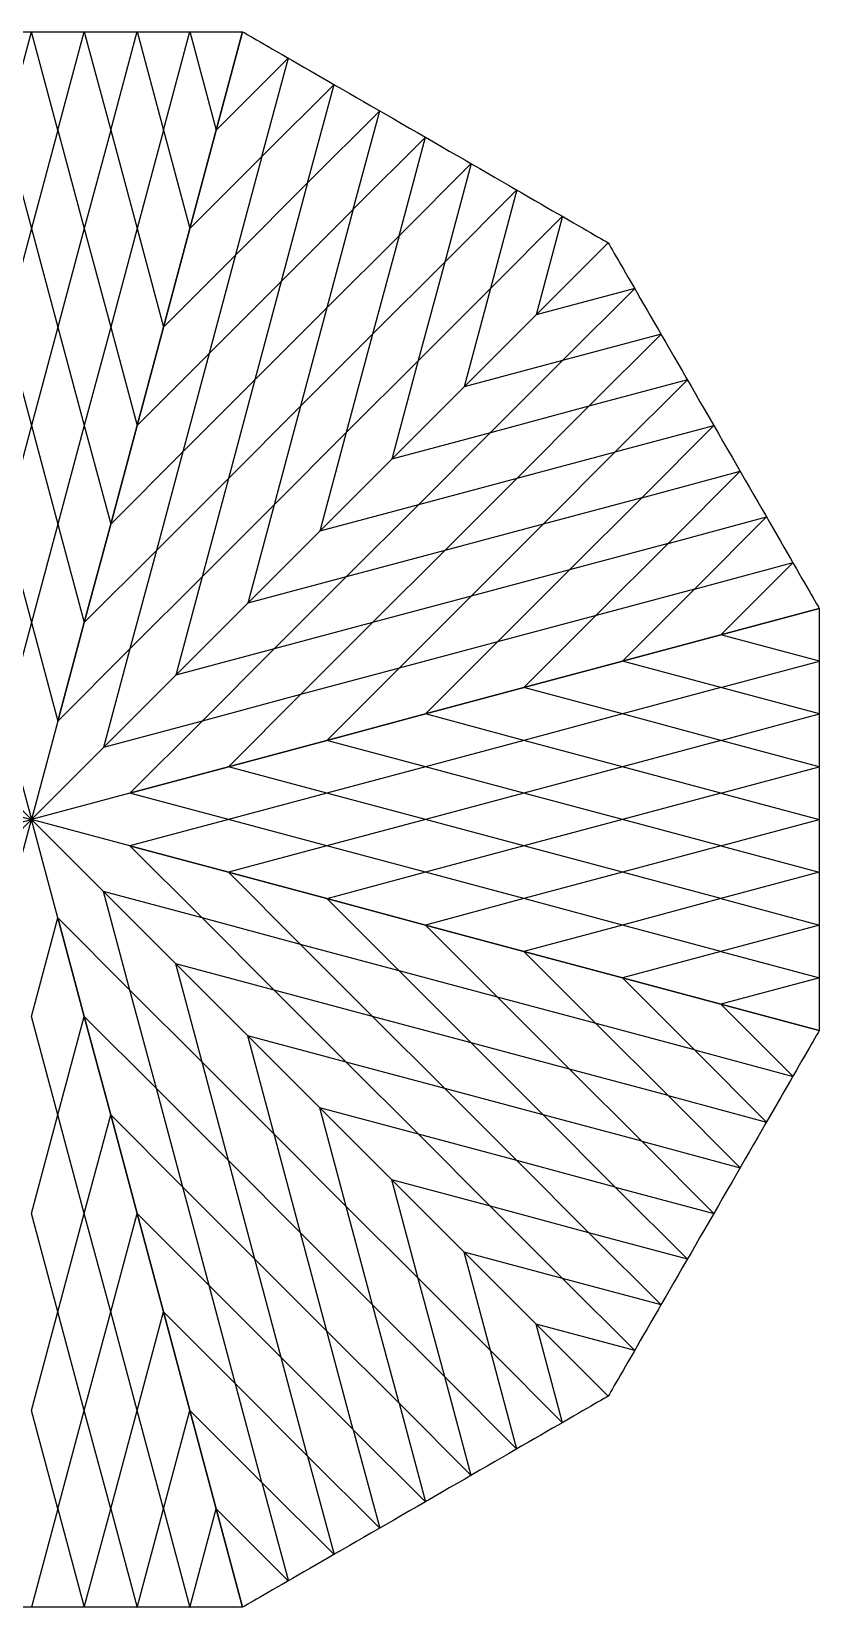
# Model space of a CAD drawing. Header units: millimetres. Extents: x 3 to 191, y -117 to 49.
# Drawn here: x 50.9 to 99.2, y -47.8 to 48.8 of the extents above; entities that cross this region are included whole.
import ezdxf

# ---------------------------------------------------------------- set-up
doc = ezdxf.new("R2010")
doc.units = ezdxf.units.MM

msp = doc.modelspace()

# ---------------------------------------------------------------- linework, layer by layer
for p, q in [((49.295, 42.748, 9.902), (50.913, 48.784, 10)), ((52.53, 42.748, 9.902), (50.913, 48.784, 10)), ((52.53, 42.748, 9.902), (54.148, 48.784, 9.603)), ((54.148, 48.784, 9.603), (55.765, 42.752, 9.088)), ((55.765, 42.752, 9.088), (57.383, 48.791, 8.33)), ((57.383, 48.791, 8.33), (59.001, 42.756, 7.277)), ((59.001, 42.756, 7.277), (60.618, 48.795, 5.827)), ((60.618, 48.795, 5.827), (62.236, 42.747, 3.742)), ((63.854, 48.784, 0), (62.236, 42.747, 3.742)), ((62.236, 42.747, 3.742), (63.854, 48.784, 0)), ((66.661, 47.176, 5.827), (62.236, 42.747, 3.742)), ((65.042, 41.137, 7.277), (66.661, 47.176, 5.827)), ((65.042, 41.137, 7.277), (66.661, 47.176, 5.827)), ((69.461, 45.555, 8.33), (65.042, 41.137, 7.277)), ((67.842, 39.516, 9.088), (69.461, 45.555, 8.33)), ((67.842, 39.516, 9.088), (69.461, 45.555, 8.33)), ((72.259, 43.931, 9.603), (67.842, 39.516, 9.088)), ((70.642, 37.895, 9.902), (72.259, 43.931, 9.603)), ((70.642, 37.895, 9.902), (72.259, 43.931, 9.603)), ((49.295, 42.748, 9.902), (50.913, 36.71, 9.902)), ((52.53, 42.748, 9.902), (50.913, 36.71, 9.902)), ((52.53, 42.747, 9.902), (54.148, 36.713, 9.603)), ((55.765, 42.752, 9.088), (54.148, 36.713, 9.603)), ((55.765, 42.752, 9.088), (57.381, 36.71, 8.331)), ((59.001, 42.756, 7.277), (57.383, 36.717, 8.33)), ((58.998, 42.747, 7.279), (60.618, 36.71, 5.827)), ((62.236, 42.747, 3.742), (60.618, 36.71, 5.827)), ((60.618, 36.71, 5.827), (62.236, 42.747, 3.742)), ((70.642, 37.895, 9.902), (75.061, 42.313, 10)), ((73.444, 36.278, 9.902), (75.061, 42.313, 10)), ((65.04, 41.128, 7.279), (60.618, 36.71, 5.827)), ((65.042, 41.137, 7.277), (63.424, 35.098, 8.33)), ((73.444, 36.278, 9.902), (77.863, 40.695, 9.603)), ((77.863, 40.695, 9.603), (76.248, 34.663, 9.088)), ((67.842, 39.516, 9.088), (63.422, 35.091, 8.331)), ((67.842, 39.516, 9.088), (66.224, 33.478, 9.603)), ((76.248, 34.663, 9.088), (80.668, 39.084, 8.33)), ((80.668, 39.084, 8.33), (79.051, 33.049, 7.277)), ((70.642, 37.893, 9.902), (66.224, 33.478, 9.603)), ((70.642, 37.895, 9.902), (69.024, 31.857, 9.902)), ((57.383, 36.717, 8.33), (55.765, 30.678, 9.088)), ((79.051, 33.049, 7.277), (83.472, 37.47, 5.827)), ((83.472, 37.47, 5.827), (81.849, 31.423, 3.742)), ((50.913, 36.71, 9.902), (49.295, 30.673, 9.902)), ((50.913, 36.71, 9.902), (52.53, 30.673, 9.902)), ((54.148, 36.713, 9.603), (52.53, 30.674, 9.902)), ((54.148, 36.713, 9.603), (55.765, 30.678, 9.088)), ((57.381, 36.71, 8.331), (59.001, 30.673, 7.277)), ((60.618, 36.71, 5.827), (59.001, 30.673, 7.277)), ((59.001, 30.673, 7.277), (60.618, 36.71, 5.827)), ((73.444, 36.278, 9.902), (69.024, 31.857, 9.902)), ((73.443, 36.276, 9.902), (71.827, 30.242, 9.603)), ((86.268, 35.843, 0), (81.849, 31.423, 3.742)), ((81.849, 31.423, 3.742), (86.268, 35.843, 0)), ((63.422, 35.091, 8.331), (59.001, 30.673, 7.277)), ((63.424, 35.098, 8.33), (61.805, 29.06, 9.088)), ((76.248, 34.663, 9.088), (71.827, 30.242, 9.603)), ((76.248, 34.663, 9.088), (74.626, 28.622, 8.331)), ((66.224, 33.478, 9.603), (61.805, 29.06, 9.088)), ((66.224, 33.478, 9.603), (64.605, 27.439, 9.902)), ((79.051, 33.049, 7.277), (74.631, 28.628, 8.33)), ((79.045, 33.042, 7.279), (77.429, 27.004, 5.827)), ((87.895, 33.046, 5.827), (81.849, 31.423, 3.742)), ((83.474, 28.626, 7.277), (87.895, 33.046, 5.827)), ((83.474, 28.626, 7.277), (87.895, 33.046, 5.827)), ((69.024, 31.857, 9.902), (64.604, 27.437, 9.902)), ((69.024, 31.857, 9.902), (67.406, 25.82, 9.902)), ((81.849, 31.423, 3.742), (77.429, 27.004, 5.827)), ((77.429, 27.004, 5.827), (81.849, 31.423, 3.742)), ((49.295, 30.674, 9.902), (50.913, 24.636, 10)), ((52.53, 30.674, 9.902), (50.913, 24.636, 10)), ((52.53, 30.673, 9.902), (54.148, 24.636, 9.603)), ((55.765, 30.678, 9.088), (54.148, 24.639, 9.603)), ((55.765, 30.678, 9.088), (57.383, 24.636, 8.33)), ((59.001, 30.673, 7.277), (57.383, 24.636, 8.33)), ((57.383, 24.636, 8.33), (59.001, 30.673, 7.277)), ((71.827, 30.242, 9.603), (67.407, 25.821, 9.902)), ((71.827, 30.242, 9.603), (70.211, 24.207, 9.088)), ((89.51, 30.243, 8.33), (83.474, 28.626, 7.277)), ((85.089, 25.822, 9.088), (89.51, 30.243, 8.33)), ((85.089, 25.822, 9.088), (89.51, 30.243, 8.33)), ((61.805, 29.06, 9.088), (57.383, 24.636, 8.33)), ((61.805, 29.06, 9.088), (60.187, 23.021, 9.603)), ((74.631, 28.628, 8.33), (70.211, 24.207, 9.088)), ((74.626, 28.622, 8.331), (73.01, 22.584, 7.277)), ((83.467, 28.619, 7.279), (77.429, 27.004, 5.827)), ((83.474, 28.626, 7.277), (79.053, 24.206, 8.33)), ((64.604, 27.437, 9.902), (60.185, 23.018, 9.603)), ((64.605, 27.439, 9.902), (62.987, 21.4, 10)), ((91.121, 27.437, 9.603), (85.089, 25.822, 9.088)), ((86.703, 23.019, 9.902), (91.121, 27.437, 9.603)), ((86.703, 23.019, 9.902), (91.121, 27.437, 9.603)), ((77.429, 27.004, 5.827), (73.01, 22.584, 7.277)), ((73.01, 22.584, 7.277), (77.429, 27.004, 5.827)), ((67.407, 25.821, 9.902), (62.987, 21.4, 10)), ((67.406, 25.82, 9.902), (65.788, 19.783, 9.603)), ((85.089, 25.822, 9.088), (79.048, 24.2, 8.331)), ((85.089, 25.822, 9.088), (80.668, 21.402, 9.603)), ((50.913, 24.636, 10), (49.295, 18.598, 9.902)), ((50.913, 24.636, 10), (52.53, 18.598, 9.902)), ((54.148, 24.639, 9.603), (52.53, 18.6, 9.902)), ((54.148, 24.636, 9.603), (55.765, 18.598, 9.088)), ((57.383, 24.636, 8.33), (55.765, 18.598, 9.088)), ((55.765, 18.598, 9.088), (57.383, 24.636, 8.33)), ((70.211, 24.207, 9.088), (65.79, 19.786, 9.603)), ((70.211, 24.207, 9.088), (68.59, 18.165, 8.33)), ((79.048, 24.2, 8.331), (73.01, 22.584, 7.277)), ((79.053, 24.206, 8.33), (74.632, 19.785, 9.088)), ((86.703, 23.019, 9.902), (92.738, 24.636, 10)), ((88.321, 20.217, 9.902), (92.738, 24.636, 10)), ((60.185, 23.018, 9.603), (55.765, 18.598, 9.088)), ((60.187, 23.021, 9.603), (58.568, 16.982, 9.902)), ((73.01, 22.584, 7.277), (68.59, 18.165, 8.33)), ((68.59, 18.165, 8.33), (73.01, 22.584, 7.277)), ((86.702, 23.017, 9.902), (80.668, 21.402, 9.603)), ((86.703, 23.019, 9.902), (82.282, 18.598, 9.902)), ((62.987, 21.4, 10), (58.567, 16.981, 9.902)), ((62.987, 21.4, 10), (61.369, 15.363, 9.902)), ((80.668, 21.402, 9.603), (74.632, 19.785, 9.088)), ((80.668, 21.402, 9.603), (76.247, 16.982, 9.902)), ((88.321, 20.217, 9.902), (94.356, 21.834, 9.603)), ((94.356, 21.834, 9.603), (89.941, 17.417, 9.088)), ((65.79, 19.786, 9.603), (61.37, 15.365, 9.902)), ((65.788, 19.783, 9.603), (64.171, 13.746, 9.088)), ((74.632, 19.785, 9.088), (68.59, 18.165, 8.33)), ((74.632, 19.785, 9.088), (70.211, 15.365, 9.603)), ((88.321, 20.217, 9.902), (82.282, 18.598, 9.902)), ((88.319, 20.217, 9.902), (83.903, 15.799, 9.603)), ((49.295, 18.6, 9.902), (50.913, 12.561, 10)), ((52.53, 18.6, 9.902), (50.913, 12.561, 10)), ((52.53, 18.598, 9.902), (54.148, 12.561, 9.603)), ((55.765, 18.598, 9.088), (54.148, 12.561, 9.603)), ((54.148, 12.561, 9.603), (55.765, 18.598, 9.088)), ((82.282, 18.598, 9.902), (76.245, 16.981, 9.902)), ((82.282, 18.598, 9.902), (77.863, 14.179, 9.902)), ((89.941, 17.417, 9.088), (95.98, 19.036, 8.33)), ((95.98, 19.036, 8.33), (91.562, 14.617, 7.277)), ((68.59, 18.165, 8.33), (64.171, 13.746, 9.088)), ((64.171, 13.746, 9.088), (68.59, 18.165, 8.33)), ((89.941, 17.417, 9.088), (83.903, 15.799, 9.603)), ((89.941, 17.417, 9.088), (85.516, 12.997, 8.331)), ((58.567, 16.981, 9.902), (54.148, 12.561, 9.603)), ((58.568, 16.982, 9.902), (56.95, 10.944, 10)), ((76.245, 16.981, 9.902), (70.208, 15.363, 9.603)), ((76.247, 16.982, 9.902), (71.825, 12.561, 10)), ((83.903, 15.799, 9.603), (77.864, 14.18, 9.902)), ((83.903, 15.799, 9.603), (79.485, 11.38, 9.088)), ((91.562, 14.617, 7.277), (97.601, 16.236, 5.827)), ((97.601, 16.236, 5.827), (93.172, 11.811, 3.742)), ((61.37, 15.365, 9.902), (56.95, 10.944, 10)), ((61.369, 15.363, 9.902), (59.751, 9.326, 9.603)), ((70.208, 15.363, 9.603), (64.171, 13.746, 9.088)), ((70.211, 15.365, 9.603), (65.79, 10.945, 9.902)), ((91.562, 14.617, 7.277), (85.524, 12.999, 8.33)), ((91.553, 14.615, 7.279), (87.135, 10.193, 5.827)), ((64.171, 13.746, 9.088), (59.751, 9.326, 9.603)), ((59.751, 9.326, 9.603), (64.171, 13.746, 9.088)), ((77.864, 14.18, 9.902), (71.825, 12.561, 10)), ((77.863, 14.179, 9.902), (73.443, 9.76, 9.603)), ((50.913, 12.561, 10), (49.295, 6.524, 9.902)), ((50.913, 12.561, 10), (52.53, 6.524, 9.902)), ((54.148, 12.561, 9.603), (52.53, 6.524, 9.902)), ((52.53, 6.524, 9.902), (54.148, 12.561, 9.603)), ((71.825, 12.561, 10), (65.788, 10.944, 9.902)), ((71.825, 12.561, 10), (67.406, 8.142, 9.902)), ((85.524, 12.999, 8.33), (79.485, 11.38, 9.088)), ((85.516, 12.997, 8.331), (81.098, 8.575, 7.277)), ((99.209, 13.428, 0), (93.172, 11.811, 3.742)), ((93.172, 11.811, 3.742), (99.209, 13.428, 0)), ((93.172, 11.811, 3.742), (87.135, 10.193, 5.827)), ((87.135, 10.193, 5.827), (93.172, 11.811, 3.742)), ((99.22, 10.193, 5.827), (93.172, 11.811, 3.742)), ((56.95, 10.944, 10), (52.53, 6.524, 9.902)), ((56.95, 10.944, 10), (55.332, 4.907, 9.902)), ((65.788, 10.944, 9.902), (59.751, 9.326, 9.603)), ((65.79, 10.945, 9.902), (61.369, 6.524, 10)), ((79.485, 11.38, 9.088), (73.446, 9.762, 9.603)), ((79.485, 11.38, 9.088), (75.061, 6.958, 8.33)), ((73.446, 9.762, 9.603), (67.408, 8.143, 9.902)), ((73.443, 9.76, 9.603), (69.024, 5.34, 9.088)), ((87.135, 10.193, 5.827), (81.098, 8.575, 7.277)), ((81.098, 8.575, 7.277), (87.135, 10.193, 5.827)), ((93.172, 8.573, 7.279), (87.135, 10.193, 5.827)), ((93.181, 8.575, 7.277), (99.22, 10.193, 5.827)), ((93.181, 8.575, 7.277), (99.22, 10.193, 5.827)), ((59.751, 9.326, 9.603), (55.332, 4.907, 9.902)), ((55.332, 4.907, 9.902), (59.751, 9.326, 9.603)), ((67.408, 8.143, 9.902), (61.369, 6.524, 10)), ((67.406, 8.142, 9.902), (62.987, 3.723, 9.603)), ((81.098, 8.575, 7.277), (75.061, 6.958, 8.33)), ((75.061, 6.958, 8.33), (81.098, 8.575, 7.277)), ((87.135, 6.956, 8.331), (81.098, 8.575, 7.277)), ((93.181, 8.575, 7.277), (87.142, 6.958, 8.33)), ((99.216, 6.958, 8.33), (93.181, 8.575, 7.277)), ((75.061, 6.958, 8.33), (69.024, 5.34, 9.088)), ((69.024, 5.34, 9.088), (75.061, 6.958, 8.33)), ((81.103, 5.34, 9.088), (75.061, 6.958, 8.33)), ((87.142, 6.958, 8.33), (81.103, 5.34, 9.088)), ((93.177, 5.34, 9.088), (87.135, 6.956, 8.331)), ((93.177, 5.34, 9.088), (99.216, 6.958, 8.33)), ((93.177, 5.34, 9.088), (99.216, 6.958, 8.33)), ((49.295, 6.524, 9.902), (50.913, 0.487, 10)), ((49.295, 6.524, 9.902), (50.913, 0.487, 10)), ((52.53, 6.524, 9.902), (50.913, 0.487, 10)), ((52.53, 6.524, 9.902), (50.913, 0.487, 10)), ((61.369, 6.524, 10), (55.332, 4.907, 9.902)), ((61.369, 6.524, 10), (56.95, 2.105, 9.902)), ((46.493, 4.907, 9.902), (50.913, 0.487, 10)), ((46.493, 4.907, 9.902), (50.913, 0.487, 10)), ((55.332, 4.907, 9.902), (50.913, 0.487, 10)), ((55.332, 4.907, 9.902), (50.913, 0.487, 10)), ((69.024, 5.34, 9.088), (62.987, 3.723, 9.603)), ((62.987, 3.723, 9.603), (69.024, 5.34, 9.088)), ((75.061, 3.723, 9.603), (69.024, 5.34, 9.088)), ((81.103, 5.34, 9.088), (75.064, 3.723, 9.603)), ((87.139, 3.723, 9.603), (81.103, 5.34, 9.088)), ((93.177, 5.34, 9.088), (87.139, 3.723, 9.603)), ((99.209, 3.722, 9.603), (93.177, 5.34, 9.088)), ((62.987, 3.723, 9.603), (56.95, 2.105, 9.902)), ((56.95, 2.105, 9.902), (62.987, 3.723, 9.603)), ((69.024, 2.105, 9.902), (62.987, 3.723, 9.603)), ((75.064, 3.723, 9.603), (69.026, 2.105, 9.902)), ((81.098, 2.105, 9.902), (75.061, 3.723, 9.603)), ((87.139, 3.723, 9.603), (81.1, 2.105, 9.902)), ((93.172, 2.104, 9.902), (87.139, 3.723, 9.603)), ((93.174, 2.105, 9.902), (99.209, 3.723, 9.603)), ((93.174, 2.105, 9.902), (99.209, 3.722, 9.603)), ((44.876, 2.105, 9.902), (50.913, 0.487, 10)), ((44.876, 2.105, 9.902), (50.913, 0.487, 10)), ((56.95, 2.105, 9.902), (50.913, 0.487, 10)), ((56.95, 2.105, 9.902), (50.913, 0.487, 10)), ((62.987, 0.487, 10), (56.95, 2.105, 9.902)), ((69.026, 2.105, 9.902), (62.987, 0.487, 10)), ((75.061, 0.487, 10), (69.024, 2.105, 9.902)), ((81.1, 2.105, 9.902), (75.061, 0.487, 10)), ((87.135, 0.487, 9.902), (81.098, 2.105, 9.902)), ((93.174, 2.105, 9.902), (87.135, 0.487, 9.902)), ((93.174, 2.105, 9.902), (99.209, 0.487, 10)), ((44.876, -1.13, 9.902), (50.913, 0.487, 10)), ((44.876, -1.13, 9.902), (50.913, 0.487, 10)), ((46.493, -3.932, 9.902), (50.913, 0.487, 10)), ((46.493, -3.932, 9.902), (50.913, 0.487, 10)), ((49.295, -5.55, 9.902), (50.913, 0.487, 10)), ((49.295, -5.55, 9.902), (50.913, 0.487, 10)), ((52.53, -5.55, 9.902), (50.913, 0.487, 10)), ((55.332, -3.932, 9.902), (50.913, 0.487, 10)), ((52.53, -5.55, 9.902), (50.913, 0.487, 10)), ((56.95, -1.13, 9.902), (50.913, 0.487, 10)), ((55.332, -3.932, 9.902), (50.913, 0.487, 10)), ((56.95, -1.13, 9.902), (50.913, 0.487, 10)), ((62.987, 0.487, 10), (56.95, -1.13, 9.902)), ((69.026, -1.13, 9.902), (62.987, 0.487, 10)), ((75.061, 0.487, 10), (69.024, -1.13, 9.902)), ((81.1, -1.13, 9.902), (75.061, 0.487, 10)), ((87.135, 0.487, 9.902), (81.098, -1.13, 9.902)), ((93.174, -1.13, 9.902), (87.135, 0.487, 9.902)), ((93.174, -1.13, 9.902), (99.209, 0.487, 10)), ((62.987, -2.748, 9.603), (56.95, -1.13, 9.902)), ((61.369, -5.55, 10), (56.95, -1.13, 9.902)), ((56.95, -1.13, 9.902), (62.987, -2.748, 9.603)), ((69.024, -1.13, 9.902), (62.987, -2.748, 9.603)), ((75.064, -2.748, 9.603), (69.026, -1.13, 9.902)), ((81.098, -1.13, 9.902), (75.061, -2.748, 9.603)), ((87.139, -2.748, 9.603), (81.1, -1.13, 9.902)), ((93.172, -1.13, 9.902), (87.139, -2.748, 9.603)), ((93.174, -1.13, 9.902), (99.209, -2.748, 9.603)), ((69.024, -4.365, 9.088), (62.987, -2.748, 9.603)), ((67.406, -7.167, 9.902), (62.987, -2.748, 9.603)), ((62.987, -2.748, 9.603), (69.024, -4.365, 9.088)), ((75.061, -2.748, 9.603), (69.024, -4.366, 9.088)), ((81.103, -4.365, 9.088), (75.064, -2.748, 9.603)), ((87.139, -2.748, 9.603), (81.103, -4.365, 9.088)), ((93.177, -4.365, 9.088), (87.139, -2.748, 9.603)), ((99.209, -2.748, 9.603), (93.177, -4.365, 9.088)), ((59.751, -8.351, 9.603), (55.332, -3.932, 9.902)), ((56.95, -9.969, 10), (55.332, -3.932, 9.902)), ((55.332, -3.932, 9.902), (59.751, -8.351, 9.603)), ((61.369, -5.55, 10), (55.332, -3.932, 9.902)), ((75.061, -5.983, 8.33), (69.024, -4.365, 9.088)), ((73.443, -8.785, 9.603), (69.024, -4.365, 9.088)), ((69.024, -4.365, 9.088), (75.061, -5.983, 8.33)), ((81.103, -4.365, 9.088), (75.061, -5.983, 8.33)), ((87.142, -5.983, 8.33), (81.103, -4.365, 9.088)), ((93.177, -4.365, 9.088), (87.135, -5.981, 8.331)), ((93.177, -4.365, 9.088), (99.216, -5.983, 8.33)), ((50.913, -11.587, 10), (52.53, -5.55, 9.902)), ((54.148, -11.587, 9.603), (52.53, -5.55, 9.902)), ((52.53, -5.55, 9.902), (54.148, -11.587, 9.603)), ((56.95, -9.969, 10), (52.53, -5.55, 9.902)), ((65.79, -9.97, 9.902), (61.369, -5.55, 10)), ((67.408, -7.168, 9.902), (61.369, -5.55, 10)), ((81.098, -7.601, 7.277), (75.061, -5.983, 8.33)), ((79.485, -10.405, 9.088), (75.061, -5.983, 8.33)), ((75.061, -5.983, 8.33), (81.098, -7.601, 7.277)), ((87.135, -5.981, 8.331), (81.098, -7.601, 7.277)), ((93.181, -7.601, 7.277), (87.142, -5.983, 8.33)), ((99.216, -5.983, 8.33), (93.181, -7.601, 7.277)), ((71.825, -11.587, 10), (67.406, -7.167, 9.902)), ((73.446, -8.787, 9.603), (67.408, -7.168, 9.902)), ((87.135, -9.218, 5.827), (81.098, -7.601, 7.277)), ((85.516, -12.022, 8.331), (81.098, -7.601, 7.277)), ((81.098, -7.601, 7.277), (87.135, -9.218, 5.827)), ((93.172, -7.598, 7.279), (87.135, -9.218, 5.827)), ((93.181, -7.601, 7.277), (99.22, -9.218, 5.827)), ((64.171, -12.771, 9.088), (59.751, -8.351, 9.603)), ((61.369, -14.389, 9.902), (59.751, -8.351, 9.603)), ((59.751, -8.351, 9.603), (64.171, -12.771, 9.088)), ((65.788, -9.969, 9.902), (59.751, -8.351, 9.603)), ((77.863, -13.204, 9.902), (73.443, -8.785, 9.603)), ((79.485, -10.405, 9.088), (73.446, -8.787, 9.603)), ((93.172, -10.836, 3.742), (87.135, -9.218, 5.827)), ((91.553, -13.64, 7.279), (87.135, -9.218, 5.827)), ((87.135, -9.218, 5.827), (93.172, -10.836, 3.742)), ((99.22, -9.218, 5.827), (93.172, -10.836, 3.742)), ((58.568, -16.008, 9.902), (56.95, -9.969, 10)), ((61.37, -14.39, 9.902), (56.95, -9.969, 10)), ((71.825, -11.587, 10), (65.788, -9.969, 9.902)), ((70.211, -14.39, 9.603), (65.79, -9.97, 9.902)), ((85.524, -12.024, 8.33), (79.485, -10.405, 9.088)), ((83.903, -14.824, 9.603), (79.485, -10.405, 9.088)), ((52.53, -17.626, 9.902), (50.913, -11.587, 10)), ((52.53, -17.624, 9.902), (54.148, -11.587, 9.603)), ((55.765, -17.624, 9.088), (54.148, -11.587, 9.603)), ((54.148, -11.587, 9.603), (55.765, -17.624, 9.088)), ((58.567, -16.006, 9.902), (54.148, -11.587, 9.603)), ((76.247, -16.007, 9.902), (71.825, -11.587, 10)), ((77.864, -13.205, 9.902), (71.825, -11.587, 10)), ((99.209, -12.454, 0), (93.172, -10.836, 3.742)), ((97.601, -15.261, 5.827), (93.172, -10.836, 3.742)), ((93.172, -10.836, 3.742), (99.209, -12.454, 0)), ((89.941, -16.442, 9.088), (85.516, -12.022, 8.331)), ((91.562, -13.642, 7.277), (85.524, -12.024, 8.33)), ((68.59, -17.19, 8.33), (64.171, -12.771, 9.088)), ((65.788, -18.808, 9.603), (64.171, -12.771, 9.088)), ((64.171, -12.771, 9.088), (68.59, -17.19, 8.33)), ((70.208, -14.389, 9.603), (64.171, -12.771, 9.088)), ((82.282, -17.624, 9.902), (77.863, -13.204, 9.902)), ((83.903, -14.824, 9.603), (77.864, -13.205, 9.902)), ((62.987, -20.426, 10), (61.369, -14.389, 9.902)), ((65.79, -18.811, 9.603), (61.37, -14.39, 9.902)), ((76.245, -16.006, 9.902), (70.208, -14.389, 9.603)), ((74.632, -18.811, 9.088), (70.211, -14.39, 9.603)), ((95.98, -18.061, 8.33), (91.562, -13.642, 7.277)), ((91.562, -13.642, 7.277), (97.601, -15.261, 5.827)), ((91.562, -13.642, 7.277), (97.601, -15.261, 5.827)), ((89.941, -16.442, 9.088), (83.903, -14.824, 9.603)), ((88.319, -19.242, 9.902), (83.903, -14.824, 9.603)), ((62.987, -20.426, 10), (58.567, -16.006, 9.902)), ((60.187, -22.046, 9.603), (58.568, -16.008, 9.902)), ((82.282, -17.624, 9.902), (76.245, -16.006, 9.902)), ((80.668, -20.427, 9.603), (76.247, -16.007, 9.902)), ((73.01, -21.61, 7.277), (68.59, -17.19, 8.33)), ((70.211, -23.232, 9.088), (68.59, -17.19, 8.33)), ((68.59, -17.19, 8.33), (73.01, -21.61, 7.277)), ((74.632, -18.811, 9.088), (68.59, -17.19, 8.33)), ((94.356, -20.859, 9.603), (89.941, -16.442, 9.088)), ((89.941, -16.442, 9.088), (95.98, -18.061, 8.33)), ((89.941, -16.442, 9.088), (95.98, -18.061, 8.33)), ((50.913, -23.661, 10), (52.53, -17.624, 9.902)), ((54.148, -23.665, 9.603), (52.53, -17.626, 9.902)), ((54.148, -23.661, 9.603), (55.765, -17.624, 9.088)), ((57.383, -23.661, 8.33), (55.765, -17.624, 9.088)), ((55.765, -17.624, 9.088), (57.383, -23.661, 8.33)), ((60.185, -22.043, 9.603), (55.765, -17.624, 9.088)), ((86.703, -22.044, 9.902), (82.282, -17.624, 9.902)), ((88.321, -19.242, 9.902), (82.282, -17.624, 9.902)), ((67.406, -24.845, 9.902), (65.788, -18.808, 9.603)), ((70.211, -23.232, 9.088), (65.79, -18.811, 9.603)), ((79.053, -23.231, 8.33), (74.632, -18.811, 9.088)), ((80.668, -20.427, 9.603), (74.632, -18.811, 9.088)), ((88.321, -19.242, 9.902), (92.738, -23.661, 10)), ((88.321, -19.242, 9.902), (94.356, -20.859, 9.603)), ((88.321, -19.242, 9.902), (94.356, -20.859, 9.603)), ((64.605, -26.464, 9.902), (62.987, -20.426, 10)), ((67.407, -24.847, 9.902), (62.987, -20.426, 10)), ((85.089, -24.848, 9.088), (80.668, -20.427, 9.603)), ((86.702, -22.043, 9.902), (80.668, -20.427, 9.603)), ((64.604, -26.463, 9.902), (60.185, -22.043, 9.603)), ((61.805, -28.085, 9.088), (60.187, -22.046, 9.603)), ((77.429, -26.029, 5.827), (73.01, -21.61, 7.277)), ((74.626, -27.648, 8.331), (73.01, -21.61, 7.277)), ((73.01, -21.61, 7.277), (77.429, -26.029, 5.827)), ((79.048, -23.226, 8.331), (73.01, -21.61, 7.277)), ((86.703, -22.044, 9.902), (92.738, -23.661, 10)), ((86.703, -22.044, 9.902), (91.121, -26.463, 9.603)), ((52.53, -29.7, 9.902), (50.913, -23.661, 10)), ((52.53, -29.698, 9.902), (54.148, -23.661, 9.603)), ((55.765, -29.703, 9.088), (54.148, -23.665, 9.603)), ((55.765, -29.703, 9.088), (57.383, -23.661, 8.33)), ((59.001, -29.698, 7.277), (57.383, -23.661, 8.33)), ((57.383, -23.661, 8.33), (59.001, -29.698, 7.277)), ((61.805, -28.085, 9.088), (57.383, -23.661, 8.33)), ((74.631, -27.653, 8.33), (70.211, -23.232, 9.088)), ((71.827, -29.268, 9.603), (70.211, -23.232, 9.088)), ((85.089, -24.848, 9.088), (79.048, -23.226, 8.331)), ((83.474, -27.651, 7.277), (79.053, -23.231, 8.33)), ((69.024, -30.882, 9.902), (67.406, -24.845, 9.902)), ((71.827, -29.268, 9.603), (67.407, -24.847, 9.902)), ((91.121, -26.463, 9.603), (85.089, -24.848, 9.088)), ((85.089, -24.848, 9.088), (89.51, -29.268, 8.33)), ((81.848, -30.449, 3.742), (77.429, -26.029, 5.827)), ((79.044, -32.067, 7.279), (77.429, -26.029, 5.827)), ((77.429, -26.029, 5.827), (81.848, -30.449, 3.742)), ((83.467, -27.645, 7.279), (77.429, -26.029, 5.827)), ((69.024, -30.882, 9.902), (64.604, -26.463, 9.902)), ((66.224, -32.503, 9.603), (64.605, -26.464, 9.902)), ((76.248, -33.689, 9.088), (74.626, -27.648, 8.331)), ((79.051, -32.074, 7.277), (74.631, -27.653, 8.33)), ((89.51, -29.268, 8.33), (83.474, -27.651, 7.277)), ((83.474, -27.651, 7.277), (87.895, -32.072, 5.827)), ((63.424, -34.124, 8.33), (61.805, -28.085, 9.088)), ((66.224, -32.503, 9.603), (61.805, -28.085, 9.088)), ((50.913, -35.735, 9.902), (52.53, -29.698, 9.902)), ((54.148, -35.739, 9.603), (52.53, -29.7, 9.902)), ((54.148, -35.739, 9.603), (55.765, -29.703, 9.088)), ((57.383, -35.742, 8.33), (55.765, -29.703, 9.088)), ((57.381, -35.735, 8.331), (59.001, -29.698, 7.277)), ((60.618, -35.735, 5.827), (59.001, -29.698, 7.277)), ((59.001, -29.698, 7.277), (60.618, -35.735, 5.827)), ((63.422, -34.116, 8.331), (59.001, -29.698, 7.277)), ((76.248, -33.689, 9.088), (71.827, -29.268, 9.603)), ((73.443, -35.302, 9.902), (71.827, -29.268, 9.603)), ((70.642, -36.921, 9.902), (69.024, -30.882, 9.902)), ((73.444, -35.303, 9.902), (69.024, -30.882, 9.902)), ((86.268, -34.868, 0), (81.848, -30.449, 3.742)), ((83.472, -36.495, 5.827), (81.848, -30.449, 3.742)), ((81.848, -30.449, 3.742), (86.268, -34.868, 0)), ((87.895, -32.072, 5.827), (81.848, -30.449, 3.742)), ((67.842, -38.541, 9.088), (66.224, -32.503, 9.603)), ((70.642, -36.919, 9.902), (66.224, -32.503, 9.603)), ((80.668, -38.11, 8.33), (79.051, -32.074, 7.277)), ((79.051, -32.074, 7.277), (83.472, -36.495, 5.827)), ((79.051, -32.074, 7.277), (83.472, -36.495, 5.827)), ((77.862, -39.721, 9.603), (76.248, -33.689, 9.088)), ((76.248, -33.689, 9.088), (80.668, -38.11, 8.33)), ((76.248, -33.689, 9.088), (80.668, -38.11, 8.33)), ((67.842, -38.541, 9.088), (63.422, -34.116, 8.331)), ((65.042, -40.162, 7.277), (63.424, -34.124, 8.33)), ((52.53, -41.774, 9.902), (50.913, -35.735, 9.902)), ((52.53, -41.772, 9.902), (54.148, -35.739, 9.603)), ((55.765, -41.777, 9.088), (54.148, -35.739, 9.603)), ((55.765, -41.777, 9.088), (57.381, -35.735, 8.331)), ((59.001, -41.781, 7.277), (57.383, -35.742, 8.33)), ((58.998, -41.772, 7.279), (60.618, -35.735, 5.827)), ((62.236, -41.772, 3.742), (60.618, -35.735, 5.827)), ((60.618, -35.735, 5.827), (62.236, -41.772, 3.742)), ((65.04, -40.153, 7.279), (60.618, -35.735, 5.827)), ((73.444, -35.303, 9.902), (75.061, -41.338, 10)), ((73.444, -35.303, 9.902), (77.862, -39.721, 9.603)), ((73.444, -35.303, 9.902), (77.863, -39.721, 9.603)), ((70.642, -36.921, 9.902), (75.061, -41.338, 10)), ((70.642, -36.921, 9.902), (72.259, -42.956, 9.603)), ((72.259, -42.956, 9.603), (67.842, -38.541, 9.088)), ((67.842, -38.541, 9.088), (69.461, -44.58, 8.33)), ((69.461, -44.58, 8.33), (65.042, -40.162, 7.277)), ((65.042, -40.162, 7.277), (66.661, -46.201, 5.827)), ((52.53, -41.774, 9.902), (50.913, -47.809, 10)), ((52.53, -41.774, 9.902), (54.148, -47.809, 9.603)), ((52.53, -41.774, 9.902), (54.148, -47.809, 9.603)), ((54.148, -47.809, 9.603), (55.765, -41.777, 9.088)), ((55.765, -41.777, 9.088), (57.383, -47.816, 8.33)), ((55.765, -41.777, 9.088), (57.383, -47.816, 8.33)), ((57.383, -47.816, 8.33), (59.001, -41.781, 7.277)), ((59.001, -41.781, 7.277), (60.618, -47.82, 5.827)), ((59.001, -41.781, 7.277), (60.618, -47.82, 5.827)), ((60.618, -47.82, 5.827), (62.236, -41.772, 3.742)), ((63.854, -47.809, 0), (62.236, -41.772, 3.742)), ((62.236, -41.772, 3.742), (63.854, -47.809, 0)), ((66.661, -46.201, 5.827), (62.236, -41.772, 3.742))]:
    msp.add_line(p, q)
at = {"extrusion": (1.83697e-16, 1, 6.12323e-17)}
msp.add_arc((-50.913, -3.373, 48.784), 13.373, 14.61055, 165.38943, dxfattribs=at)
msp.add_arc((-50.913, -3.373, 48.784), 13.373, 14.61055, 165.38943, dxfattribs=at)
at = {"extrusion": (0.5, 0.866025, 6.12323e-17)}
msp.add_arc((-43.848, -3.373, 74.175), 13.373, 14.61055, 165.38943, dxfattribs=at)
msp.add_arc((-43.848, -3.373, 74.175), 13.373, 14.61055, 165.38943, dxfattribs=at)
at = {"extrusion": (0.866025, 0.5, 6.12323e-17)}
msp.add_arc((-25.034, -3.373, 92.632), 13.373, 14.61055, 165.38943, dxfattribs=at)
msp.add_arc((-25.034, -3.373, 92.632), 13.373, 14.61055, 165.38943, dxfattribs=at)
at = {"extrusion": (1, -5.66554e-16, 6.12323e-17)}
msp.add_arc((0.487, -3.373, 99.209), 13.373, 14.61055, 165.38943, dxfattribs=at)
msp.add_arc((0.487, -3.373, 99.209), 13.373, 14.61055, 165.38943, dxfattribs=at)
at = {"extrusion": (0.866025, -0.5, 6.12323e-17)}
msp.add_arc((25.878, -3.373, 92.144), 13.373, 14.61055, 165.38943, dxfattribs=at)
msp.add_arc((25.878, -3.373, 92.144), 13.373, 14.61055, 165.38943, dxfattribs=at)
at = {"extrusion": (0.5, -0.866025, 6.12323e-17)}
msp.add_arc((44.335, -3.373, 73.33), 13.373, 14.61055, 165.38943, dxfattribs=at)
msp.add_arc((44.335, -3.373, 73.33), 13.373, 14.61055, 165.38943, dxfattribs=at)
at = {"extrusion": (-6.12323e-17, -1, 6.12323e-17)}
msp.add_arc((50.913, -3.373, 47.809), 13.373, 14.61055, 165.38943, dxfattribs=at)
msp.add_arc((50.913, -3.373, 47.809), 13.373, 14.61055, 165.38943, dxfattribs=at)

doc.saveas('drawing.dxf')
